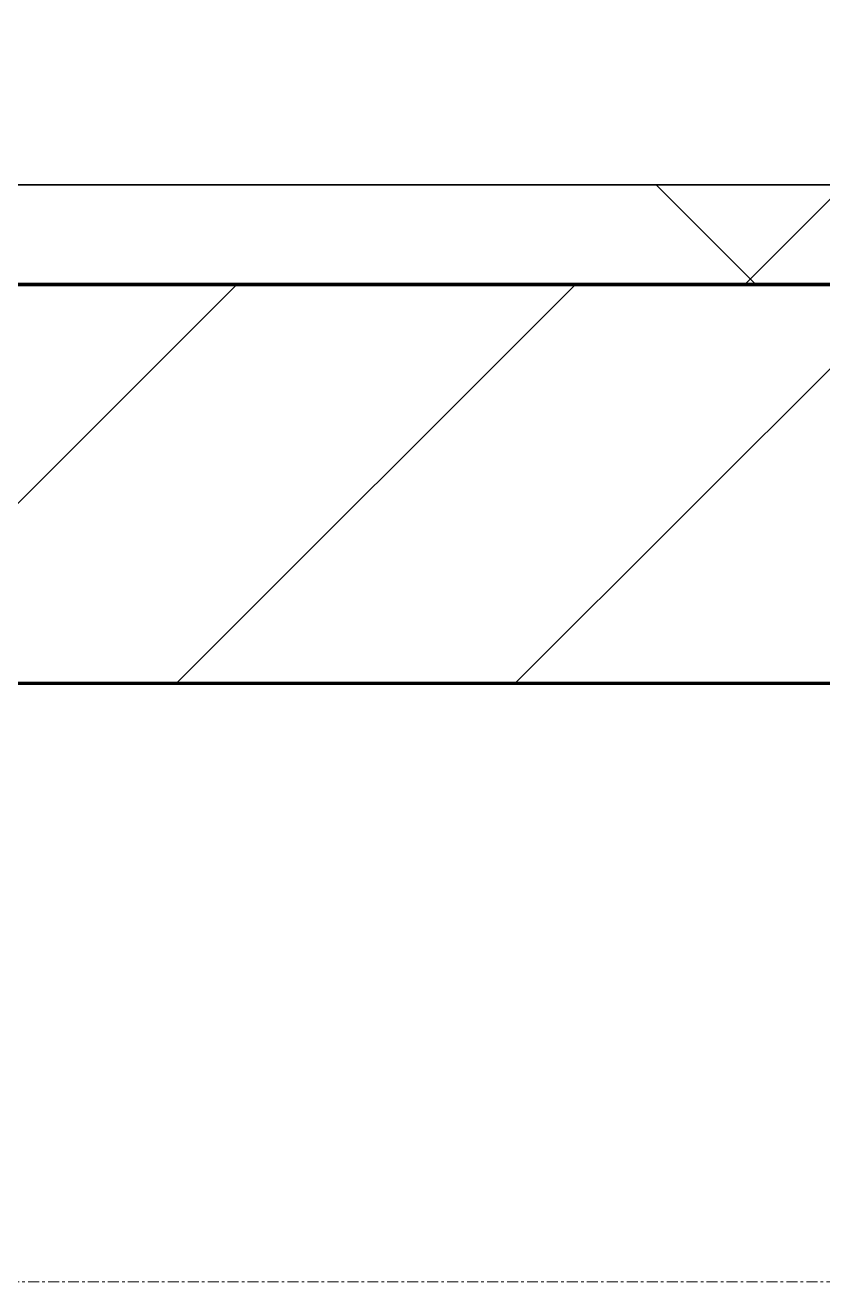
# Model space of a CAD drawing. Header units: millimetres. Extents: x -853432 to -773672, y -18171 to 22484.
# Drawn here: x -803919 to -803520, y -4321 to -3691 of the extents above; entities that cross this region are included whole.
import ezdxf
from ezdxf.xclip import XClip

# ---------------------------------------------------------------- set-up
doc = ezdxf.new("R2010")
doc.units = ezdxf.units.MM
doc.header["$XCLIPFRAME"] = 0
doc.linetypes.add('DPA_Grid _ Level 100', pattern=[10, 5.5, -1.6, 1.3, -1.6])
for name, color, linetype, lineweight in [('A-GLAZ-CURT', 2, 'Continuous', 9), ('A-WALL', 5, 'Continuous', 35), ('A-WALL-FNSH', 2, 'Continuous', 35), ('A-WALL-PATT', 1, 'Continuous', 35), ('S-GRID', 251, 'Continuous', 9)]:
    doc.layers.add(name, color=color, linetype=linetype, lineweight=lineweight)
doc.layers.add('A11_ALU.SOLID SHEET', color=2, linetype='Continuous')

# ---------------------------------------------------------------- blocks, each defined once
blk = doc.blocks.new('*U2464')
at = {"layer": 'S-GRID', "linetype": 'DPA_Grid _ Level 100'}
blk.add_line((57000, -7900), (-16649.52, -7900), dxfattribs=at)
blk = doc.blocks.new('PPLS-PP19_Custom Tile Pattern - Custom Tile Pattern-V138-4251-01 ENLARGED CONCOURSE LEVEL - REFLECTED CEILING PLAN - SHEET 2')
at = {"layer": 'A-GLAZ-CURT'}
for p, q in [((-300, 0), (300, 0)), ((300, 0), (-300, 0)), ((195.99, 0), (209.65, 0)), ((209.65, 0), (195.99, 0)), ((209.79, 0), (213.31, 0)), ((213.31, 0), (209.79, 0)), ((230.06, 0), (300, 0)), ((-300, -50), (300, -50)), ((300, -50), (-300, -50))]:
    blk.add_line(p, q, dxfattribs=at)
for points, knots in [([(168.37, 0), (167.68, 0), (162.47, 0), (147.02, 0), (109.77, 0), (76.86, 0), (57.82, 0), (46.51, 0), (41.18, 0), (36.02, 0), (35.54, 0), (35.54, 0)], [-543.375029, -543.375029, -543.375029, -543.375029, -530.793311, -458.593899, -401.860199, -357.622665, -341.267687, -334.000314, -326.15566, -319.318397, -317.489778, -317.489778, -317.489778, -317.489778]), ([(128.58, 0), (128.8, 0), (130.16, 0), (139.26, 0), (152.67, 0), (161.24, 0), (162.19, 0), (162.75, 0)], [-633.326174, -633.326174, -633.326174, -633.326174, -627.736123, -618.981161, -602.094757, -592.980799, -581.414464, -581.414464, -581.414464, -581.414464]), ([(141.29, 0), (148.07, 0), (164.59, 0), (185.23, 0), (193.62, 0), (194.69, 0), (194.79, 0)], [-1458.168626, -1458.168626, -1458.168626, -1458.168626, -1095.004608, -529.74427, -295.064701, -265.121568, -265.121568, -265.121568, -265.121568]), ([(193.8, 0), (193.33, 0), (190.11, 0), (183.13, 0), (171, 0), (161.95, 0), (161.28, 0), (158.35, 0), (157.85, 0), (157.77, 0)], [-11665.349007, -11665.349007, -11665.349007, -11665.349007, -11565.880756, -11105.624034, -10839.086983, -10768.332124, -10666.779182, -10580.760289, -10550.278881, -10550.278881, -10550.278881, -10550.278881]), ([(209.53, 0), (208.11, 0), (193.7, 0), (177.41, 0), (159.34, 0), (158.33, 0), (158.3, 0)], [-192.73867, -192.73867, -192.73867, -192.73867, -187.987675, -143.776725, -129.632772, -123.352749, -123.352749, -123.352749, -123.352749]), ([(159.07, 0), (159.13, 0), (160.84, 0), (165.21, 0), (174.15, 0), (185.98, 0), (208.82, 0), (219.42, 0), (230.06, 0)], [-115.643202, -115.643202, -115.643202, -115.643202, -114.681583, -87.660824, -65.295536, -41.623857, -24.459831, 0, 0, 0, 0]), ([(162.75, 0), (165.4, 0), (170.91, 0), (172.61, 0), (172.61, 0)], [-111.264224, -111.264224, -111.264224, -111.264224, -56.742688, -19.085662, -19.085662, -19.085662, -19.085662]), ([(209.78, 0), (207.89, 0), (196.14, 0), (182.99, 0), (174.27, 0), (169.67, 0), (168.99, 0)], [-8810.254078, -8810.254078, -8810.254078, -8810.254078, -8717.832359, -8253.978395, -8152.463617, -8069.855175, -8069.855175, -8069.855175, -8069.855175]), ([(209.78, 0), (208.09, 0), (202.56, 0), (187.54, 0), (175.3, 0), (169.49, 0)], [-193.720421, -193.720421, -193.720421, -193.720421, -184.406837, -162.427601, -142.916156, -142.916156, -142.916156, -142.916156]), ([(171.51, 0), (176.48, 0), (193.23, 0), (201.73, 0), (207, 0), (209.43, 0), (209.8, 0)], [-7971.819559, -7971.819559, -7971.819559, -7971.819559, -7784.112253, -7606.717214, -7289.299508, -7232.564277, -7232.564277, -7232.564277, -7232.564277]), ([(172.07, 0), (177.66, 0), (187.87, 0), (201.08, 0), (207.47, 0), (213.96, 0), (215.11, 0)], [-255.364076, -255.364076, -255.364076, -255.364076, -237.955587, -223.92608, -215.862851, -208.75215, -208.75215, -208.75215, -208.75215]), ([(300, 0), (286.53, 0), (255.89, 0), (225.18, 0), (209.78, 0)], [-285.253232, -285.253232, -285.253232, -285.253232, -244.693688, -193.016856, -193.016856, -193.016856, -193.016856]), ([(247.1, 0), (246.76, 0), (245.04, 0), (238.34, 0), (226.56, 0), (221.86, 0), (214.11, 0), (209.95, 0)], [-9649.085549, -9649.085549, -9649.085549, -9649.085549, -9581.591397, -9406.094246, -9221.510254, -9016.44624, -8813.02241, -8813.02241, -8813.02241, -8813.02241]), ([(215.22, 0), (214.62, 0), (212.66, 0), (210.92, 0), (210.18, 0)], [-203.825446, -203.825446, -203.825446, -203.825446, -198.527383, -194.454786, -194.454786, -194.454786, -194.454786]), ([(210.85, 0), (211.78, 0), (216.42, 0), (241.96, 0), (266.73, 0), (281.71, 0), (291.71, 0), (296.52, 0), (297.86, 0), (298.09, 0)], [-7179.657833, -7179.657833, -7179.657833, -7179.657833, -7042.621073, -6582.165592, -6068.460911, -5766.029927, -5566.724884, -5280.360606, -5199.253518, -5199.253518, -5199.253518, -5199.253518]), ([(300, 0), (288.22, 0), (262, 0), (230.43, 0), (219.94, 0), (219.02, 0)], [-12528.858583, -12528.858583, -12528.858583, -12528.858583, -11905.454923, -11162.864862, -10856.732305, -10856.732305, -10856.732305, -10856.732305]), ([(219.9, 0), (220.86, 0), (227.84, 0), (242.06, 0), (246.54, 0), (246.96, 0)], [-10670.940496, -10670.940496, -10670.940496, -10670.940496, -10511.382485, -9925.173265, -9834.877357, -9834.877357, -9834.877357, -9834.877357]), ([(284.76, 0), (284.76, 0), (285.09, 0), (287.47, 0), (293.59, 0), (297.76, 0), (300, 0)], [-4110.630118, -4110.630118, -4110.630118, -4110.630118, -4053.389046, -3959.664717, -3862.421465, -3746.95702, -3746.95702, -3746.95702, -3746.95702]), ([(297.38, 0), (295.84, 0), (291.62, 0), (285.38, 0), (284.87, 0)], [-4803.172655, -4803.172655, -4803.172655, -4803.172655, -4358.271401, -4143.037883, -4143.037883, -4143.037883, -4143.037883])]:
    blk.add_open_spline(points, degree=3, knots=knots, dxfattribs=at)
for points in [[(168.74, 0), (168.74, 0), (169.81, 0), (171.51, 0)], [(195.11, 0), (194.91, 0), (194.44, 0), (193.8, 0)]]:
    blk.add_open_spline(points, degree=3, dxfattribs=at)
blk = doc.blocks.new('PPLS-PP19_Custom Tile Pattern - Custom Tile Pattern-V139-4251-01 ENLARGED CONCOURSE LEVEL - REFLECTED CEILING PLAN - SHEET 2')
at = {"layer": 'A-GLAZ-CURT'}
for p, q in [((-300, 0), (299.21, 0)), ((299.21, 0), (-300, 0)), ((-293.07, 0), (-275.75, 0)), ((-275.75, 0), (-293.07, 0)), ((-222.32, 0), (-205, 0)), ((-205, 0), (-222.32, 0)), ((-300, -50), (299.21, -50)), ((299.21, -50), (-300, -50))]:
    blk.add_line(p, q, dxfattribs=at)
at = {"layer": 'A-GLAZ-CURT', "flags": 128}
for points in [[(-300, 0), (-291.56, 0), (-283.3, 0), (-275.2, 0), (-267.26, 0), (-259.45, 0), (-252.33, 0)], [(-252.33, 0), (-259.67, 0), (-267.51, 0), (-275.48, 0), (-283.55, 0), (-291.73, 0), (-300, 0)], [(-125.17, 0), (-128.55, 0), (-134.16, 0), (-140.03, 0), (-145.5, 0), (-150.63, 0), (-155.53, 0), (-160.27, 0), (-164.95, 0), (-169.65, 0), (-174.47, 0), (-179.49, 0), (-184.81, 0), (-190.44, 0), (-196.37, 0), (-202.58, 0), (-209.04, 0), (-215.73, 0), (-222.63, 0), (-229.72, 0), (-236.97, 0), (-244.39, 0), (-251.96, 0)], [(-251.77, 0), (-244.2, 0), (-236.74, 0), (-229.36, 0), (-222.06, 0), (-214.83, 0), (-207.71, 0), (-200.76, 0), (-194.02, 0), (-187.54, 0), (-181.38, 0), (-175.58, 0), (-170.25, 0), (-165.64, 0), (-162.01, 0), (-159.53, 0), (-157.46, 0), (-154.52, 0), (-149.42, 0), (-141.84, 0), (-132.81, 0), (-126.08, 0)]]:
    blk.add_lwpolyline(points, dxfattribs=at)
at = {"layer": 'A-GLAZ-CURT'}
for points, knots in [([(-300, 0), (-284.65, 0), (-268.44, 0), (-253.41, 0), (-252.33, 0)], [-5323.127839, -5323.127839, -5323.127839, -5323.127839, -4502.809032, -4438.720544, -4438.720544, -4438.720544, -4438.720544]), ([(-253.04, 0), (-262.78, 0), (-278.03, 0), (-294.48, 0), (-300, 0)], [-14311.641192, -14311.641192, -14311.641192, -14311.641192, -13729.592194, -13439.944408, -13439.944408, -13439.944408, -13439.944408]), ([(-137.88, 0), (-140.56, 0), (-147.66, 0), (-147.69, 0), (-158.72, 0), (-174.02, 0), (-185.59, 0), (-209.77, 0), (-232.01, 0), (-255.22, 0), (-262.59, 0), (-264.9, 0), (-265.4, 0)], [-3187.727384, -3187.727384, -3187.727384, -3187.727384, -2919.378265, -2477.344047, -2237.412286, -2029.680487, -1755.085331, -1400.429864, -858.079193, -543.655514, -208.940337, 0, 0, 0, 0]), ([(-258.6, 0), (-257.91, 0), (-256.1, 0), (-253.78, 0), (-252.33, 0)], [-5722.54675, -5722.54675, -5722.54675, -5722.54675, -5657.471696, -5569.003118, -5569.003118, -5569.003118, -5569.003118]), ([(-183.39, 0), (-193.2, 0), (-215.01, 0), (-238.87, 0), (-252.33, 0)], [-15848.637088, -15848.637088, -15848.637088, -15848.637088, -15131.813646, -14325.822568, -14325.822568, -14325.822568, -14325.822568]), ([(-252.33, 0), (-249.79, 0), (-239.61, 0), (-225.99, 0), (-213.1, 0), (-200.2, 0), (-191, 0), (-184.75, 0), (-183.92, 0)], [-5568.921334, -5568.921334, -5568.921334, -5568.921334, -5413.335975, -5017.494783, -4832.723979, -4666.091899, -4349.945572, -4301.511651, -4301.511651, -4301.511651, -4301.511651]), ([(-133.82, 0), (-135.51, 0), (-137.8, 0), (-149.31, 0), (-162.01, 0), (-177.91, 0), (-199.46, 0), (-216.65, 0), (-231.26, 0), (-233.46, 0), (-234, 0)], [-2731.647847, -2731.647847, -2731.647847, -2731.647847, -2418.507304, -2308.929706, -2113.765672, -1763.376603, -1422.553702, -978.033455, -846.069444, -682.911962, -682.911962, -682.911962, -682.911962]), ([(-233.49, 0), (-233.44, 0), (-232.38, 0), (-230.74, 0), (-225.3, 0), (-223.63, 0)], [-455.274641, -455.274641, -455.274641, -455.274641, -440.605512, -119.536984, 0, 0, 0, 0]), ([(-223.63, 0), (-219.39, 0), (-206.17, 0), (-188.58, 0), (-169.02, 0), (-152.12, 0), (-136.84, 0), (-127.33, 0), (-124.19, 0), (-123.43, 0), (-123.28, 0)], [-5463.295695, -5463.295695, -5463.295695, -5463.295695, -5161.076232, -4739.070012, -4465.409639, -4149.119819, -3839.893365, -3647.167523, -3488.92562, -3439.852845, -3439.852845, -3439.852845, -3439.852845]), ([(-183.39, 0), (-178.37, 0), (-170.26, 0), (-158.7, 0), (-157.22, 0)], [-4291.335338, -4291.335338, -4291.335338, -4291.335338, -4000.813434, -3840.635403, -3840.635403, -3840.635403, -3840.635403]), ([(-183.21, 0), (-180.83, 0), (-156.72, 0), (-132.28, 0), (-117.13, 0), (-114.45, 0)], [-2883.360913, -2883.360913, -2883.360913, -2883.360913, -2700.551212, -1002.059161, -671.018433, -671.018433, -671.018433, -671.018433]), ([(-114.44, 0), (-120.87, 0), (-141.59, 0), (-165.44, 0), (-182.87, 0)], [-17761.721514, -17761.721514, -17761.721514, -17761.721514, -17136.203329, -15861.324362, -15861.324362, -15861.324362, -15861.324362]), ([(-152.35, 0), (-151.03, 0), (-147.71, 0), (-143.57, 0), (-138.62, 0)], [-3494.978217, -3494.978217, -3494.978217, -3494.978217, -3371.022232, -3227.460399, -3227.460399, -3227.460399, -3227.460399]), ([(-118.78, 0), (-121.86, 0), (-126.28, 0), (-136.96, 0), (-147.46, 0), (-150.03, 0), (-150.57, 0)], [-5938.474035, -5938.474035, -5938.474035, -5938.474035, -5700.061948, -5508.838257, -5298.784692, -5196.16478, -5196.16478, -5196.16478, -5196.16478]), ([(-150.34, 0), (-150.07, 0), (-147.75, 0), (-142.6, 0), (-127.26, 0), (-107.3, 0), (-90.42, 0), (-75.26, 0), (-68.41, 0), (-65.12, 0), (-63.63, 0)], [-4948.728362, -4948.728362, -4948.728362, -4948.728362, -4883.323924, -4440.880425, -4054.690705, -3793.097032, -3402.597032, -3144.956779, -3050.982048, -2969.237017, -2969.237017, -2969.237017, -2969.237017]), ([(-45.5, 0), (-47.75, 0), (-58.46, 0), (-78.2, 0), (-110.94, 0), (-130.52, 0), (-147.74, 0), (-149.07, 0)], [-8227.804492, -8227.804492, -8227.804492, -8227.804492, -8073.216054, -7508.296369, -7004.680444, -6449.282163, -6277.220794, -6277.220794, -6277.220794, -6277.220794]), ([(-148.23, 0), (-146.94, 0), (-140.15, 0), (-137.28, 0), (-133.93, 0), (-128.78, 0), (-126.5, 0)], [-6162.058746, -6162.058746, -6162.058746, -6162.058746, -6017.569127, -5560.701257, -5364.112219, -5231.017328, -5231.017328, -5231.017328, -5231.017328]), ([(-86.16, 0), (-91.37, 0), (-104.13, 0), (-122.65, 0), (-139.03, 0), (-146.11, 0), (-146.95, 0)], [-1681.3698, -1681.3698, -1681.3698, -1681.3698, -1374.161226, -945.742622, -741.901385, -489.130243, -489.130243, -489.130243, -489.130243]), ([(-146.69, 0), (-146.59, 0), (-145.49, 0), (-135.69, 0), (-128.29, 0), (-125.15, 0)], [-420.34245, -420.34245, -420.34245, -420.34245, -406.956646, -290.263673, 0, 0, 0, 0]), ([(-127.41, 0), (-131.63, 0), (-133.16, 0), (-134.09, 0), (-134.15, 0)], [-8540.990293, -8540.990293, -8540.990293, -8540.990293, -8266.114998, -8246.473386, -8246.473386, -8246.473386, -8246.473386]), ([(-134.15, 0), (-133.32, 0), (-130.31, 0), (-122.23, 0), (-115.73, 0), (-114.89, 0)], [-7657.439573, -7657.439573, -7657.439573, -7657.439573, -7293.749979, -6839.55839, -6773.888853, -6773.888853, -6773.888853, -6773.888853]), ([(-120.13, 0), (-120.14, 0), (-120.24, 0), (-121.3, 0), (-129.25, 0), (-133.82, 0)], [-2933.992132, -2933.992132, -2933.992132, -2933.992132, -2920.575025, -2840.280255, -2731.647847, -2731.647847, -2731.647847, -2731.647847]), ([(-113.64, 0), (-113.68, 0), (-114.62, 0), (-119.73, 0), (-125.43, 0), (-127.03, 0), (-127.41, 0)], [-293.645262, -293.645262, -293.645262, -293.645262, -282.672656, -98.539552, -24.539552, 0, 0, 0, 0]), ([(-126.5, 0), (-122.44, 0), (-108.71, 0), (-86.68, 0), (-63.44, 0), (-54.4, 0), (-49.99, 0), (-46.85, 0), (-45.85, 0)], [-5231.017328, -5231.017328, -5231.017328, -5231.017328, -4994.692869, -4542.524482, -4008.285538, -3689.699207, -3546.54457, -3487.344885, -3487.344885, -3487.344885, -3487.344885]), ([(-125.15, 0), (-124.93, 0), (-121.96, 0), (-113.01, 0), (-98.9, 0), (-85.29, 0), (-71.67, 0), (-65.93, 0), (-65.07, 0)], [-3362.7396, -3362.7396, -3362.7396, -3362.7396, -3342.215224, -3074.362186, -2902.289527, -2605.247022, -2322.099534, -2241.8264, -2241.8264, -2241.8264, -2241.8264]), ([(-122.08, 0), (-122.01, 0), (-121.69, 0), (-121.2, 0), (-120.88, 0)], [-3136.336417, -3136.336417, -3136.336417, -3136.336417, -3110.304437, -3035.164275, -3035.164275, -3035.164275, -3035.164275]), ([(-46.15, 0), (-46.58, 0), (-49.04, 0), (-60.59, 0), (-81.23, 0), (-99.51, 0), (-114.02, 0), (-117.28, 0), (-118.78, 0)], [-1484.618509, -1484.618509, -1484.618509, -1484.618509, -1405.135169, -1060.00838, -740.068933, -229.489605, -116.330425, 0, 0, 0, 0]), ([(-45.47, 0), (-49.07, 0), (-60.31, 0), (-85.2, 0), (-104.95, 0), (-113.1, 0), (-114.58, 0)], [-3430.605782, -3430.605782, -3430.605782, -3430.605782, -2842.901703, -2193.204658, -1433.981041, -1205.921826, -1205.921826, -1205.921826, -1205.921826]), ([(-114.47, 0), (-107.64, 0), (-91.23, 0), (-74.02, 0), (-62.74, 0), (-60.36, 0), (-59.97, 0)], [-6763.098425, -6763.098425, -6763.098425, -6763.098425, -6236.997189, -5713.340575, -5140.470607, -5006.787413, -5006.787413, -5006.787413, -5006.787413]), ([(-114.32, 0), (-112.65, 0), (-107, 0), (-99.5, 0), (-91.46, 0)], [-665.39098, -665.39098, -665.39098, -665.39098, -460.363443, 0, 0, 0, 0]), ([(-114.1, 0), (-113, 0), (-108.61, 0), (-96.78, 0), (-71.33, 0), (-42.53, 0), (-12.78, 0), (4.23, 0), (9.64, 0), (10.14, 0), (10.18, 0)], [-5602.276082, -5602.276082, -5602.276082, -5602.276082, -5430.283136, -5103.229623, -4799.173296, -4065.652676, -3589.737505, -3285.047089, -3066.359526, -3044.715262, -3044.715262, -3044.715262, -3044.715262]), ([(-45.49, 0), (-49.34, 0), (-58.1, 0), (-75.59, 0), (-94, 0), (-109.74, 0), (-113.27, 0), (-114.09, 0)], [-1696.006613, -1696.006613, -1696.006613, -1696.006613, -1466.981642, -1208.454564, -789.402658, -501.969187, -365.365831, -365.365831, -365.365831, -365.365831]), ([(-72.93, 0), (-75.51, 0), (-86.87, 0), (-101.72, 0), (-113.31, 0)], [-19442.345229, -19442.345229, -19442.345229, -19442.345229, -18935.241197, -17798.428325, -17798.428325, -17798.428325, -17798.428325]), ([(-91.46, 0), (-90.09, 0), (-84.7, 0), (-77.43, 0), (-72.73, 0), (-72.64, 0), (-72.64, 0)], [-19832.387487, -19832.387487, -19832.387487, -19832.387487, -19753.885894, -19541.04734, -19478.625389, -19471.062469, -19471.062469, -19471.062469, -19471.062469]), ([(-63.96, 0), (-64.13, 0), (-72.5, 0), (-80.63, 0), (-86.16, 0)], [-2171.769325, -2171.769325, -2171.769325, -2171.769325, -2007.031671, -1681.3698, -1681.3698, -1681.3698, -1681.3698]), ([(-29.03, 0), (-33.97, 0), (-43.74, 0), (-56.37, 0), (-71.66, 0), (-77.83, 0), (-82.66, 0), (-83.28, 0), (-83.28, 0)], [-2680.714891, -2680.714891, -2680.714891, -2680.714891, -2413.671296, -2161.752162, -2006.592567, -1646.621388, -1424.436217, -1393.971743, -1393.971743, -1393.971743, -1393.971743]), ([(-83.28, 0), (-83.28, 0), (-82.91, 0), (-76.14, 0), (-62.97, 0), (-48.14, 0), (-36.49, 0), (-33.57, 0), (-29.94, 0), (-28.57, 0)], [-1393.4169, -1393.4169, -1393.4169, -1393.4169, -1353.722004, -1274.333717, -1073.56893, -651.549973, -296.515819, -83.513472, 0, 0, 0, 0]), ([(-66.39, 0), (-66.39, 0), (-63.63, 0), (-57.13, 0), (-49.27, 0), (-46.29, 0)], [-2493.31794, -2493.31794, -2493.31794, -2493.31794, -2315.303971, -1809.437387, -1498.934542, -1498.934542, -1498.934542, -1498.934542]), ([(31.18, 0), (25.97, 0), (11.99, 0), (-16.92, 0), (-47.42, 0), (-65.77, 0), (-66.37, 0), (-66.38, 0)], [-4496.803627, -4496.803627, -4496.803627, -4496.803627, -4222.080604, -3745.412743, -2981.410125, -2542.574734, -2498.224237, -2498.224237, -2498.224237, -2498.224237]), ([(-63.63, 0), (-61.49, 0), (-57.39, 0), (-54.49, 0), (-45.2, 0), (-40.79, 0), (-40.46, 0), (-40.44, 0)], [-2969.237017, -2969.237017, -2969.237017, -2969.237017, -2851.217951, -2734.127174, -2474.780881, -2410.990208, -2350.645972, -2350.645972, -2350.645972, -2350.645972]), ([(-58.83, 0), (-58.37, 0), (-57.29, 0), (-54.23, 0), (-46.33, 0), (-42.62, 0), (-41.76, 0)], [-4859.52896, -4859.52896, -4859.52896, -4859.52896, -4680.891996, -4469.85053, -4321.566175, -4270.495146, -4270.495146, -4270.495146, -4270.495146]), ([(-51.83, 0), (-51.83, 0), (-51.78, 0), (-47.82, 0), (-46.78, 0), (-45.6, 0)], [-632.814994, -632.814994, -632.814994, -632.814994, -627.965721, -508.377888, -296.943338, -296.943338, -296.943338, -296.943338]), ([(76.63, 0), (74.8, 0), (67.65, 0), (53.52, 0), (37, 0), (24.07, 0), (12.82, 0), (-2.9, 0), (-20.62, 0), (-32.81, 0), (-44.85, 0), (-51.43, 0), (-51.79, 0)], [-3095.572228, -3095.572228, -3095.572228, -3095.572228, -2950.589685, -2634.532728, -2313.748533, -2106.613311, -1925.670641, -1617.263037, -1290.787923, -1039.307308, -819.71621, -644.910881, -644.910881, -644.910881, -644.910881]), ([(-36.33, 0), (-36.43, 0), (-37.27, 0), (-43.04, 0), (-44.76, 0), (-45.58, 0)], [-1855.773136, -1855.773136, -1855.773136, -1855.773136, -1810.870157, -1672.078046, -1520.354538, -1520.354538, -1520.354538, -1520.354538]), ([(-45.54, 0), (-42.7, 0), (-30.04, 0), (-18.03, 0), (8.61, 0), (15.02, 0), (22.91, 0), (31, 0), (39.04, 0), (51.19, 0), (58.74, 0), (61.34, 0), (61.45, 0)], [-3481.122181, -3481.122181, -3481.122181, -3481.122181, -3315.260113, -2864.387349, -2439.246196, -2084.094819, -1956.422387, -1818.904206, -1645.594513, -1443.202566, -1228.752106, -1120.932285, -1120.932285, -1120.932285, -1120.932285]), ([(-45.5, 0), (-40.62, 0), (-33.06, 0), (-29.82, 0), (-29.19, 0)], [-1471.609374, -1471.609374, -1471.609374, -1471.609374, -963.711516, -666.19313, -666.19313, -666.19313, -666.19313]), ([(-36.62, 0), (-36.62, 0), (-40.35, 0), (-42.36, 0), (-44.6, 0), (-45.13, 0)], [-4069.478503, -4069.478503, -4069.478503, -4069.478503, -3858.647035, -3538.256648, -3449.24608, -3449.24608, -3449.24608, -3449.24608]), ([(9.32, 0), (9.08, 0), (7.65, 0), (2.57, 0), (-12.23, 0), (-25.64, 0), (-36.75, 0), (-43.58, 0), (-45.04, 0)], [-2922.926651, -2922.926651, -2922.926651, -2922.926651, -2882.788014, -2720.818881, -2518.50168, -2125.455881, -1792.521578, -1705.040547, -1705.040547, -1705.040547, -1705.040547]), ([(-26.75, 0), (-27.82, 0), (-33.84, 0), (-40.34, 0), (-44.38, 0)], [-8718.362214, -8718.362214, -8718.362214, -8718.362214, -8532.293389, -8253.382896, -8253.382896, -8253.382896, -8253.382896]), ([(-41.76, 0), (-39.9, 0), (-37.72, 0), (-36.92, 0), (-36.77, 0)], [-4270.495146, -4270.495146, -4270.495146, -4270.495146, -4161.040818, -4106.245333, -4106.245333, -4106.245333, -4106.245333])]:
    blk.add_open_spline(points, degree=3, knots=knots, dxfattribs=at)
for points in [[(-252.19, 0), (-226.06, 0), (-203.52, 0), (-183.39, 0)], [(-117.74, 0), (-117.32, 0), (-115.98, 0), (-114.79, 0)], [(-115.6, 0), (-116.52, 0), (-117.19, 0), (-117.56, 0)], [(-115.82, 0), (-115.54, 0), (-115.11, 0), (-114.55, 0)], [(-114.56, 0), (-115.04, 0), (-115.38, 0), (-115.63, 0)], [(-44.93, 0), (-43.19, 0), (-40.22, 0), (-36.78, 0)], [(-39.84, 0), (-39.08, 0), (-38.11, 0), (-37.36, 0)]]:
    blk.add_open_spline(points, degree=3, dxfattribs=at)
blk = doc.blocks.new('*U634')
at = {"layer": 'A-GLAZ-CURT'}
for name, p in [('PPLS-PP19_Custom Tile Pattern - Custom Tile Pattern-V138-4251-01 ENLARGED CONCOURSE LEVEL - REFLECTED CEILING PLAN - SHEET 2', (31802.37, -7350)), ('PPLS-PP19_Custom Tile Pattern - Custom Tile Pattern-V139-4251-01 ENLARGED CONCOURSE LEVEL - REFLECTED CEILING PLAN - SHEET 2', (32402.37, -7350))]:
    blk.add_blockref(name, p, dxfattribs=at)
blk = doc.blocks.new('*U1213')
blk.add_lwpolyline([(22690, -750), (19166.45, -750), (19116.45, -700), (18966.44, -550), (-101025.39, -550), (-101025.39, -6704.96), (-96300, -6704.96), (-96300, -7350), (-94497.63, -7350), (17250, -7350), (17250, -6849.96), (18300, -6849.96), (22690, -6849.96)], close=True)

msp = doc.modelspace()

# ---------------------------------------------------------------- block references
at = {"layer": 'A11_ALU.SOLID SHEET'}
ref = msp.add_blockref('*U1213', (-744682.37, 3579.02), dxfattribs=at)
XClip(ref).set_block_clipping_path([(-104690.1238047112, -9620.0029952966), (-34092.6543255156, 14392.9971737705)])

# ---------------------------------------------------------------- next in the draw order: hatches: boundary and pattern name
at = {"layer": 'A-WALL-PATT', "lineweight": 9}
h = msp.add_hatch(dxfattribs=at)
h.set_pattern_fill('FP_4', color=256, style=0, pattern_type=2)
h.set_pattern_definition([(45, (0, 0), (-212.13203, 212.13203), []), (135, (0, 0), (-212.13203, -212.13203), [])])
h.paths.add_polyline_path([(-779464.45, -3820.98), (-778775.03, -3820.98), (-778775.03, -3770.98), (-827933.88, -3770.98), (-828045.79, -3820.98), (-779602.34, -3820.98)])
h.paths.add_polyline_path([(-828965.42, -3820.98), (-828156.1, -3820.98), (-828044.19, -3770.98), (-841032.37, -3770.98), (-841032.37, -3820.98), (-829103.3, -3820.98)])
h = msp.add_hatch(dxfattribs=at)
h.set_pattern_fill('FP_2', color=256, style=0, pattern_type=2)
h.set_pattern_definition([(45, (0, 0), (-84.852814, 84.852814), [])])
h.paths.add_polyline_path([(-779326.57, -4020.98), (-778775.03, -4020.98), (-778775.03, -3820.98), (-828045.79, -3820.98), (-828336.65, -3950.93), (-828355, -3909.85), (-828156.1, -3820.98), (-841232.37, -3820.98), (-841232.37, -4020.98), (-779878.11, -4020.98)])
h.paths.add_polyline_path([(-828280, -3860.98), (-828285, -3859.64), (-828288.66, -3855.98), (-828289.66, -3848.39), (-828287.07, -3844.76), (-828282.59, -3841.32), (-828280, -3840.98), (-828272.93, -3843.91), (-828270.34, -3848.39), (-828270.34, -3851.81), (-828272.93, -3858.05), (-828279.18, -3860.64)])

# ---------------------------------------------------------------- next in the draw order: linework, layer by layer
at = {"layer": 'A-WALL', "color": 7, "lineweight": 70}
for p, q in [((-805580, -3820.98), (-803180, -3820.98)), ((-803180, -3820.98), (-805580, -3820.98)), ((-803180, -4020.98), (-805580, -4020.98))]:
    msp.add_line(p, q, dxfattribs=at)
at = {"layer": 'A-WALL-FNSH', "color": 250}
msp.add_line((-805580, -3770.98), (-803180, -3770.98), dxfattribs=at)

# ---------------------------------------------------------------- next in the draw order: block references
for name in ['*U2464', '*U634']:
    msp.add_blockref(name, (-835882.37, 3579.02))

doc.saveas('drawing.dxf')
